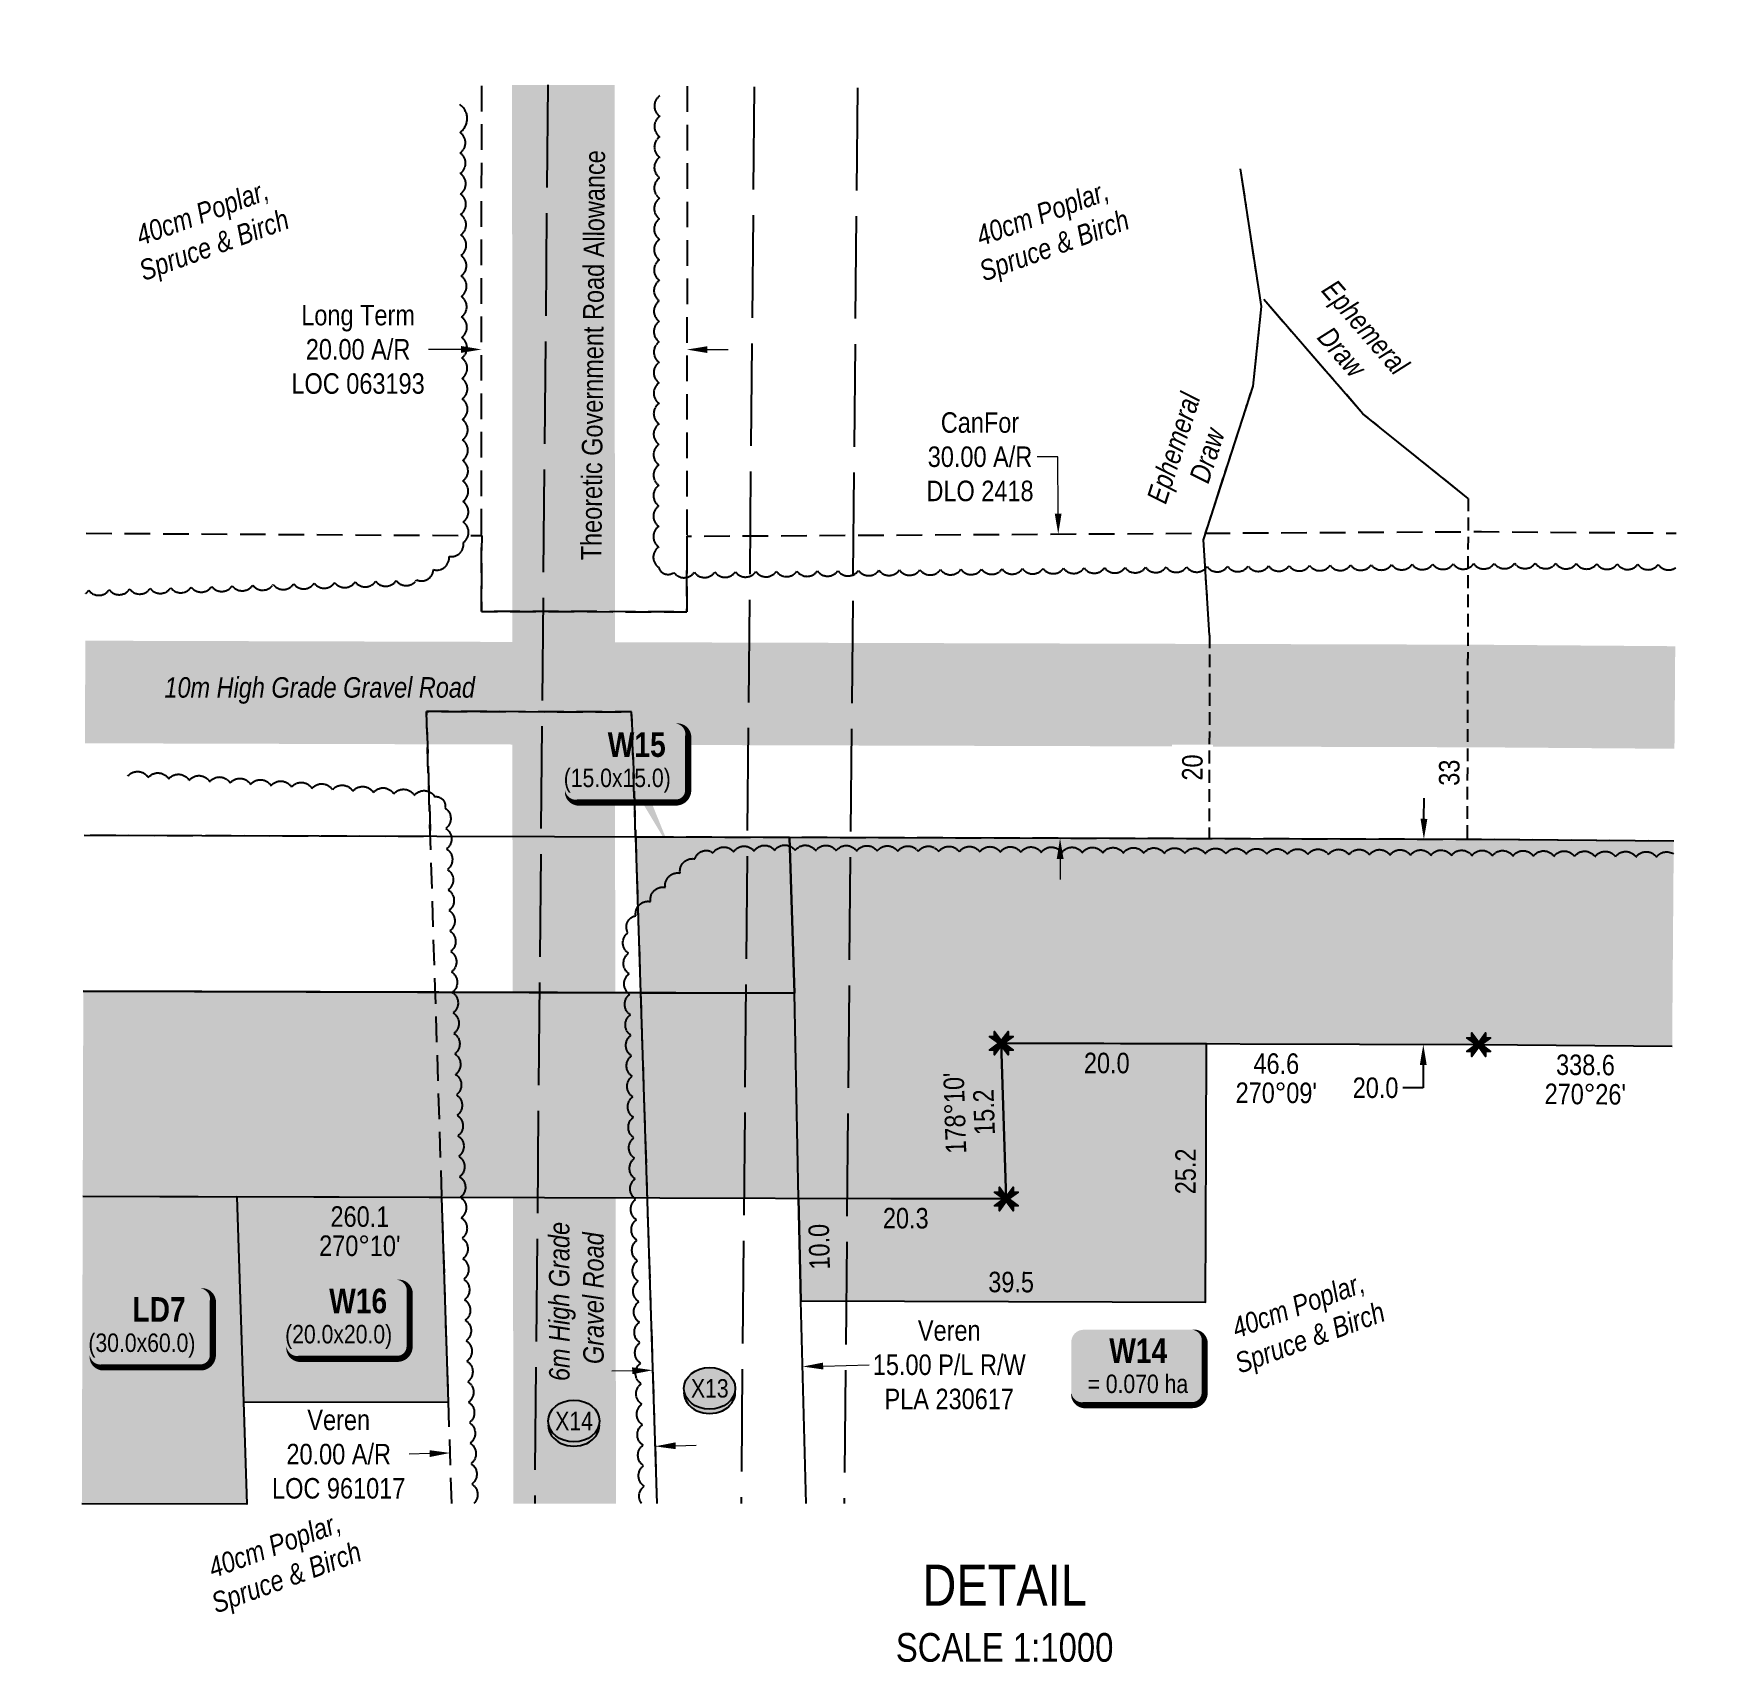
# Model space of a CAD drawing. Extents: x 454192 to 460119, y 6044068 to 6049303.
# Drawn here: x 457175 to 458000, y 6047353 to 6048147 of the extents above; entities that cross this region are included whole.
import ezdxf
from ezdxf.enums import TextEntityAlignment as Align

# ---------------------------------------------------------------- set-up
doc = ezdxf.new("R2010")
doc.units = 0
doc.header["$LTSCALE"] = 5
doc.header["$PDMODE"] = 34
doc.header["$PDSIZE"] = 0.03
for name, pattern in [('0', [1, 1, 0]), ('foc-ACCESSROAD', [3.75, 2.5, -1.25]), ('foc-TIELINE', [1.875, 1.25, -0.625]), ('foc-TOPO', [1, 0.2, -0.8]), ('foc-TOPO-ephemeral', [6.25, 3.125, -0.625, 0.625, -0.625, 0.625, -0.625]), ('foc-UNSURVEYED', [12.5, 10, -2.5])]:
    doc.linetypes.add(name, pattern=pattern)
doc.layers.get('Defpoints').update_dxf_attribs({"color": 9})
for name, color, linetype in [('AS-ROADS', 254, 'Continuous'), ('C-AR', 13, 'foc-ACCESSROAD'), ('C-RW', 13, 'Continuous'), ('DETAIL-T', 7, 'Continuous'), ('F-AR', 190, 'foc-ACCESSROAD'), ('L-BD', 7, 'Continuous'), ('L-MON', 1, 'Continuous'), ('L-ROAD-T', 7, 'Continuous'), ('L-USEC', 7, 'foc-UNSURVEYED'), ('P-CROSSINGS', 250, 'Continuous'), ('P-PROPOSED', 10, 'Continuous'), ('P-PROPOSED-H', 21, 'Continuous'), ('P-TEMP-BLOCKS', 250, 'Continuous'), ('P-TEMP-H', 41, 'Continuous'), ('P-TEMP_LOG DECK', 46, 'Continuous'), ('P-TEMP_WORKSPACE', 46, 'Continuous'), ('P-TXT', 4, 'Continuous'), ('T-BUSH', 110, '0'), ('T-BUSH-T', 110, 'Continuous'), ('T-DRAW', 143, 'foc-TOPO-ephemeral'), ('T-GENERAL', 48, 'foc-TOPO'), ('T-TIE', 201, 'foc-TIELINE'), ('T-WATER-T', 170, 'Continuous')]:
    doc.layers.add(name, color=color, linetype=linetype)
for name, color, linetype, lineweight in [('C-AR-T2', 13, 'Continuous', 9), ('C-RW-T', 13, 'Continuous', 9), ('F-AR-T', 190, 'Continuous', 9), ('T-TEXT2', 48, 'Continuous', 18), ('T-TIE-T', 201, 'Continuous', 18)]:
    doc.layers.add(name, color=color, linetype=linetype, lineweight=lineweight)
doc.styles.add('80', font='ARIALN.TTF', dxfattribs={"height": 10})
doc.styles.add('80CG', font='ARIALN.TTF', dxfattribs={"height": 10})
doc.styles.add('80L', font='ARIALN.TTF', dxfattribs={"height": 10})
doc.styles.add('80LS', font='ARIALNI.TTF', dxfattribs={"height": 10})
doc.styles.add('BOLD', font='ARIALNB.TTF')
doc.styles.add('Crossing', font='ARIALN.TTF', dxfattribs={"height": 10})
doc.styles.add('foc-LtypeFont', font='ARIALN.TTF', dxfattribs={"height": 7.35})
doc.linetypes.add('foc-TOPO-flowdirection-NOLINE', pattern='A,0,[">",foc-LtypeFont,S=0.3,R=0,X=0,Y=-0.945],-20,[">",foc-LtypeFont,S=0.3,R=0,X=0,Y=-0.945],0', length=20)
doc.dimstyles.new('Compass 5 000', dxfattribs={"dimscale": 5, "dimtxt": 9, "dimasz": 2, "dimexe": 0.2, "dimexo": 0.0625, "dimgap": 0.5, "dimtad": 0, "dimtih": 1, "dimtoh": 1, "dimzin": 0, "dimdsep": 46, "dimtxsty": '80CG', "dimcen": 0.1, "dimse1": 1, "dimse2": 1, "dimclrd": 256, "dimclrt": 256, "dimaunit": 1, "dimadec": 4, "dimazin": 0, "dimtfac": 0.06, "dimtofl": 0, "dimtmove": 0, "dimatfit": 1, "dimfxl": 0.2, "dimtolj": 1, "dimtzin": 0, "dimlwd": -1, "dimarcsym": 0})

# ---------------------------------------------------------------- blocks, each defined once
blk = doc.blocks.new('TEMP')
h = blk.add_hatch(color=255)
h.dxf.hatch_style = 1
h.paths.add_polyline_path([(0, 0.25), (-0.67, 1.15), (-0.67, 0.67), (-1.15, 0.67), (-0.25, 0), (-1.15, -0.67), (-0.67, -0.67), (-0.67, -1.15), (0, -0.25), (0.67, -1.15), (0.67, -0.67), (1.15, -0.67), (0.25, 0), (1.15, 0.67), (0.67, 0.67), (0.67, 1.15)])
h.paths.add_polyline_path([(0.57, 0.85), (0.57, 0.57), (0.85, 0.57), (0.08, 0), (0.85, -0.57), (0.57, -0.57), (0.57, -0.85), (0, -0.08), (-0.57, -0.85), (-0.57, -0.57), (-0.85, -0.57), (-0.08, 0), (-0.85, 0.57), (-0.57, 0.57), (-0.57, 0.85), (0, 0.08)], flags=16)
h = blk.add_hatch(color=1)
h.dxf.hatch_style = 1
h.paths.add_polyline_path([(0, 0.08), (-0.57, 0.85), (-0.57, 0.57), (-0.85, 0.57), (-0.08, 0), (-0.85, -0.57), (-0.57, -0.57), (-0.57, -0.85), (0, -0.08), (0.57, -0.85), (0.57, -0.57), (0.85, -0.57), (0.08, 0), (0.85, 0.57), (0.57, 0.57), (0.57, 0.85)])
at = {"color": 1}
for p, q in [((-0.08, 0), (0.08, 0)), ((0, 0.08), (0, -0.08))]:
    blk.add_line(p, q, dxfattribs=at)
at = {"color": 255, "flags": 128}
blk.add_lwpolyline([(-0.25, 0), (-1.15, 0.67), (-0.67, 0.67), (-0.67, 1.15), (0, 0.25), (0.67, 1.15), (0.67, 0.67), (1.15, 0.67), (0.25, 0), (1.15, -0.67), (0.67, -0.67), (0.67, -1.15), (0, -0.25), (-0.67, -1.15), (-0.67, -0.67), (-1.15, -0.67)], close=True, dxfattribs=at)
at = {"color": 1, "flags": 128}
blk.add_lwpolyline([(-0.08, 0), (-0.85, 0.57), (-0.57, 0.57), (-0.57, 0.85), (0, 0.08), (0.57, 0.85), (0.57, 0.57), (0.85, 0.57), (0.08, 0), (0.85, -0.57), (0.57, -0.57), (0.57, -0.85), (0, -0.08), (-0.57, -0.85), (-0.57, -0.57), (-0.85, -0.57)], close=True, dxfattribs=at)
blk = doc.blocks.new('*D616')
at = {"layer": 'C-AR-T2', "transparency": 16777216}
for p, q in [((457487.75, 6047458.72), (457497.74, 6047459.04)), ((457367.86, 6047454.88), (457357.86, 6047454.56))]:
    blk.add_line(p, q, dxfattribs=at)
for points in [[(457367.81, 6047456.54), (457367.91, 6047453.21), (457377.85, 6047455.2)], [(457487.69, 6047460.38), (457487.8, 6047457.05), (457477.75, 6047458.4)]]:
    blk.add_solid(points, dxfattribs=at)
at = {"layer": 'Defpoints', "color": 0, "transparency": 16777216}
for p in [(457377.04, 6047480.74), (457476.93, 6047483.94), (457377.85, 6047455.2)]:
    blk.add_point(p, dxfattribs=at)
at = {"layer": 'C-AR-T2', "transparency": 16777216, "insert": (457323.56, 6047454.56), "char_height": 10, "attachment_point": 5, "style": '80CG'}
blk.add_mtext('\\A1;Veren\\P20.00 A/R\\PLOC 961017', dxfattribs=at)
blk = doc.blocks.new('*D617')
at = {"layer": 'C-RW-T', "transparency": 16777216}
for p, q in [((457559.65, 6047497.56), (457582.02, 6047498.12)), ((457466.6, 6047495.25), (457456.6, 6047495))]:
    blk.add_line(p, q, dxfattribs=at)
for points in [[(457466.55, 6047496.92), (457466.64, 6047493.58), (457476.59, 6047495.5)], [(457559.6, 6047499.23), (457559.69, 6047495.89), (457549.65, 6047497.31)]]:
    blk.add_solid(points, dxfattribs=at)
at = {"layer": 'Defpoints', "color": 0, "transparency": 16777216}
for p in [(457549.65, 6047497.31), (457476.69, 6047491.44), (457549.75, 6047493.25)]:
    blk.add_point(p, dxfattribs=at)
at = {"layer": 'C-RW-T', "transparency": 16777216, "insert": (457621.1, 6047498.12), "char_height": 10, "attachment_point": 5, "style": '80CG'}
blk.add_mtext('\\A1;Veren\\P15.00 P/L R/W\\PPLA 230617', dxfattribs=at)
blk = doc.blocks.new('*D618')
at = {"layer": 'Defpoints', "color": 0, "transparency": 16777216}
for p in [(457674.23, 6047903.08), (457680.34, 6047903.12), (457681.2, 6047754.77)]:
    blk.add_point(p, dxfattribs=at)
at = {"layer": 'F-AR-T', "transparency": 16777216}
for p, q in [((457674.01, 6047940.72), (457664.01, 6047940.72)), ((457674.17, 6047913.08), (457674.01, 6047940.72)), ((457675.15, 6047744.74), (457675.21, 6047734.74))]:
    blk.add_line(p, q, dxfattribs=at)
for points in [[(457675.84, 6047913.09), (457672.51, 6047913.07), (457674.23, 6047903.08)], [(457676.82, 6047744.75), (457673.49, 6047744.73), (457675.1, 6047754.74)]]:
    blk.add_solid(points, dxfattribs=at)
at = {"layer": 'F-AR-T', "transparency": 16777216, "insert": (457636.09, 6047940.72), "char_height": 10, "attachment_point": 5, "style": '80CG'}
blk.add_mtext('\\A1;CanFor\\P30.00 A/R\\PDLO 2418', dxfattribs=at)
blk = doc.blocks.new('*D619')
at = {"layer": 'Defpoints', "color": 0, "transparency": 16777216}
for p in [(457393.19, 6047993.07), (457393.19, 6047989.19), (457493.29, 6047989.14)]:
    blk.add_point(p, dxfattribs=at)
at = {"layer": 'F-AR-T', "transparency": 16777216}
for p, q in [((457383.19, 6047993.07), (457367.31, 6047993.08)), ((457503.29, 6047993.01), (457513.29, 6047993))]:
    blk.add_line(p, q, dxfattribs=at)
for points in [[(457383.19, 6047994.74), (457383.19, 6047991.4), (457393.19, 6047993.07)], [(457503.29, 6047994.67), (457503.29, 6047991.34), (457493.29, 6047993.01)]]:
    blk.add_solid(points, dxfattribs=at)
at = {"layer": 'F-AR-T', "transparency": 16777216, "insert": (457333, 6047993.08), "char_height": 10, "attachment_point": 5, "style": '80CG'}
blk.add_mtext('\\A1;Long Term\\P20.00 A/R\\PLOC 063193', dxfattribs=at)
blk = doc.blocks.new('*D620')
at = {"layer": 'Defpoints', "color": 0, "transparency": 16777216}
for p in [(457825.9, 6047754.36), (457825.61, 6047654.41), (457852.13, 6047654.33)]:
    blk.add_point(p, dxfattribs=at)
at = {"layer": 'P-TXT', "transparency": 16777216}
for p, q in [((457852.44, 6047764.28), (457852.47, 6047774.28)), ((457852.1, 6047644.33), (457852.07, 6047633.14)), ((457852.07, 6047633.14), (457842.07, 6047633.14))]:
    blk.add_line(p, q, dxfattribs=at)
for points in [[(457850.77, 6047764.29), (457854.11, 6047764.28), (457852.41, 6047754.28)], [(457850.43, 6047644.34), (457853.77, 6047644.33), (457852.13, 6047654.33)]]:
    blk.add_solid(points, dxfattribs=at)
at = {"layer": 'P-TXT', "transparency": 16777216, "insert": (457828.86, 6047633.14), "char_height": 10, "attachment_point": 5, "style": '80CG'}
blk.add_mtext('\\A1;20.0', dxfattribs=at)
blk = doc.blocks.new('*U621')
at = {"true_color": 0xff8aff}
h = blk.add_hatch(color=211, dxfattribs=at)
edge = h.paths.add_edge_path()
edge.add_line((-26.5, -18.24), (26.5, -18.24))
edge.add_arc((26.5, -12.24), 6, 270, 360)
edge.add_line((32.5, -12.24), (32.5, 12.5))
edge.add_arc((26.5, 12.5), 6, 0, 90)
edge.add_line((26.5, 18.5), (-26.5, 18.5))
edge.add_arc((-26.5, 12.5), 6, 90, 180)
edge.add_line((-32.5, 12.5), (-32.5, -12.24))
edge.add_arc((-26.5, -12.24), 6, 180, 270)
at = {"color": 250, "flags": 128}
blk.add_lwpolyline([(-26.5, -18.24, 3, 3, 0), (26.5, -18.24, 3, 3, 0.414214), (32.5, -12.24, 3, 3, 0), (32.5, 12.5, 3, 0, 0.414214), (26.5, 18.5, 0, 0, 0), (-26.5, 18.5, 0, 0, 0.414214), (-32.5, 12.5, 0, 0, 0), (-32.5, -12.24, 0, 3, 0.414214)], format="xyseb", close=True, dxfattribs=at)
at = {"flags": 128}
blk.add_lwpolyline([(-26.66, 0.16, 0, 7.5, 0), (0, 0, 0, 0, 0)], format="xyseb", dxfattribs=at)
at = {"color": 250}
for tag, p, height, style in [('TEMP_AREA_W1_001', (-9.21, 2.24), 12, 'BOLD'), ('ENTER_TEXT_001', (-30.66, -12.47), 9, '80')]:
    blk.add_attdef(tag, p, '', height=height, dxfattribs=dict(at, style=style))
blk = doc.blocks.new('*U622')
at = {"true_color": 0xff8aff}
h = blk.add_hatch(color=211, dxfattribs=at)
edge = h.paths.add_edge_path()
edge.add_line((-24, -20), (24, -20))
edge.add_arc((24, -14), 6, 270, 360)
edge.add_line((30, -14), (30, 12.5))
edge.add_arc((24, 12.5), 6, 0, 90)
edge.add_line((24, 18.5), (-24, 18.5))
edge.add_arc((-24, 12.5), 6, 90, 180)
edge.add_line((-30, 12.5), (-30, -14))
edge.add_arc((-24, -14), 6, 180, 270)
at = {"color": 250, "flags": 128}
blk.add_lwpolyline([(-24, -20, 3, 3, 0), (24, -20, 3, 3, 0.414214), (30, -14, 3, 3, 0), (30, 12.5, 3, 0, 0.414214), (24, 18.5, 0, 0, 0), (-24, 18.5, 0, 0, 0.414214), (-30, 12.5, 0, 0, 0), (-30, -14, 0, 3, 0.414214)], format="xyseb", close=True, dxfattribs=at)
at = {"flags": 128}
blk.add_lwpolyline([(-12.4, 8.96, 0, 7.5, 0), (0, 0, 0, 0, 0)], format="xyseb", dxfattribs=at)
at = {"color": 250}
for tag, p, height, style in [('TEMP_AREA_W1_001', (-9.21, 2.24), 12, 'BOLD'), ('ENTER_TEXT_001', (-30.66, -12.47), 9, '80')]:
    blk.add_attdef(tag, p, '', height=height, dxfattribs=dict(at, style=style))
blk = doc.blocks.new('xing2')
h = blk.add_hatch(color=50)
h.dxf.hatch_style = 1
edge = h.paths.add_edge_path()
edge.add_ellipse((0, 0), major_axis=(-12.5, 0), ratio=0.816297, start_angle=0, end_angle=360)
h = blk.add_hatch(color=250)
h.dxf.hatch_style = 1
edge = h.paths.add_edge_path()
edge.add_ellipse((0, -2.05), major_axis=(-12.5, 0), ratio=0.816297, start_angle=0, end_angle=180)
edge.add_line((12.5, -2.05), (12.5, 0))
edge.add_ellipse((0, 0), major_axis=(-12.5, 0), ratio=0.816297, start_angle=0, end_angle=180, ccw=False)
edge.add_line((-12.5, 0), (-12.5, -2.05))
at = {"color": 250}
blk.add_ellipse((0, 0), major_axis=(-12.5, 0), ratio=0.816297, dxfattribs=at)
blk.add_ellipse((0, -2.05), major_axis=(-12.5, 0), ratio=0.816297, start_param=0, end_param=3.141593, dxfattribs=at)
at = {"color": 250, "style": 'Crossing'}
blk.add_attdef('CROSSING', text='', height=9, dxfattribs=at).set_placement((0.09, 0.02), align=Align.MIDDLE_CENTER)
at = {"color": 250, "style": 'Crossing', "flags": 1}
for tag, p in [('OWNER', (0.09, -12.49)), ('DESCRIPTION', (0.09, -25.77)), ('LOCATION', (0.09, -39.3)), ('DWG_REF', (0.09, -52.84))]:
    blk.add_attdef(tag, text='', height=9, dxfattribs=at).set_placement(p, align=Align.MIDDLE_CENTER)
blk = doc.blocks.new('*U630')
at = {"true_color": 0xff8aff}
h = blk.add_hatch(color=211, dxfattribs=at)
edge = h.paths.add_edge_path()
edge.add_line((-24, -20), (24, -20))
edge.add_arc((24, -14), 6, 270, 360)
edge.add_line((30, -14), (30, 12.5))
edge.add_arc((24, 12.5), 6, 0, 90)
edge.add_line((24, 18.5), (-24, 18.5))
edge.add_arc((-24, 12.5), 6, 90, 180)
edge.add_line((-30, 12.5), (-30, -14))
edge.add_arc((-24, -14), 6, 180, 270)
at = {"color": 250, "flags": 128}
blk.add_lwpolyline([(-24, -20, 3, 3, 0), (24, -20, 3, 3, 0.414214), (30, -14, 3, 3, 0), (30, 12.5, 3, 0, 0.414214), (24, 18.5, 0, 0, 0), (-24, 18.5, 0, 0, 0.414214), (-30, 12.5, 0, 0, 0), (-30, -14, 0, 3, 0.414214)], format="xyseb", close=True, dxfattribs=at)
at = {"flags": 128}
blk.add_lwpolyline([(26.52, -12.55, 0, 7.5, 0), (0, 0, 0, 0, 0)], format="xyseb", dxfattribs=at)
at = {"color": 250}
for tag, p, height, style in [('TEMP_AREA_W1_001', (-9.21, 2.24), 12, 'BOLD'), ('ENTER_TEXT_001', (-30.66, -12.47), 9, '80')]:
    blk.add_attdef(tag, p, '', height=height, dxfattribs=dict(at, style=style))
blk = doc.blocks.new('*U681')
at = {"true_color": 0xff8aff}
h = blk.add_hatch(color=211, dxfattribs=at)
edge = h.paths.add_edge_path()
edge.add_line((-24, -20), (24, -20))
edge.add_arc((24, -14), 6, 270, 360)
edge.add_line((30, -14), (30, 12.5))
edge.add_arc((24, 12.5), 6, 0, 90)
edge.add_line((24, 18.5), (-24, 18.5))
edge.add_arc((-24, 12.5), 6, 90, 180)
edge.add_line((-30, 12.5), (-30, -14))
edge.add_arc((-24, -14), 6, 180, 270)
at = {"color": 250, "flags": 128}
blk.add_lwpolyline([(-24, -20, 3, 3, 0), (24, -20, 3, 3, 0.414214), (30, -14, 3, 3, 0), (30, 12.5, 3, 0, 0.414214), (24, 18.5, 0, 0, 0), (-24, 18.5, 0, 0, 0.414214), (-30, 12.5, 0, 0, 0), (-30, -14, 0, 3, 0.414214)], format="xyseb", close=True, dxfattribs=at)
at = {"flags": 128}
blk.add_lwpolyline([(21.38, -42.9, 0, 7.5, 0), (0, 0, 0, 0, 0)], format="xyseb", dxfattribs=at)
at = {"color": 250}
for tag, p, height, style in [('TEMP_AREA_W1_001', (-9.21, 2.24), 12, 'BOLD'), ('ENTER_TEXT_001', (-30.66, -12.47), 9, '80')]:
    blk.add_attdef(tag, p, '', height=height, dxfattribs=dict(at, style=style))

msp = doc.modelspace()

# ---------------------------------------------------------------- hatches: boundary and pattern name
at = {"layer": 'P-PROPOSED-H'}
h = msp.add_hatch(color=256, dxfattribs=at)
h.dxf.hatch_style = 1
h.paths.add_polyline_path([(457646.456, 6047654.916), (457879.16, 6047654.254), (457973.406, 6047653.527), (457974.177, 6047753.472), (457879.688, 6047754.201), (457543.246, 6047755.159), (457545.677, 6047679.238), (457199.108, 6047680.247), (457198.817, 6047580.299), (457648.888, 6047578.989)])
at = {"layer": 'P-TEMP-H'}
h = msp.add_hatch(color=256, dxfattribs=at)
h.dxf.hatch_style = 1
h.paths.add_polyline_path([(457468.239, 6047755.375), (457470.671, 6047679.457), (457545.677, 6047679.238), (457543.246, 6047755.159)])
h = msp.add_hatch(color=256, dxfattribs=at)
h.dxf.hatch_style = 1
h.paths.add_polyline_path([(457548.854, 6047529.306), (457700.494, 6047528.865), (457746.046, 6047528.732), (457746.262, 6047604.658), (457746.404, 6047654.632), (457646.456, 6047654.916), (457648.888, 6047578.989), (457547.613, 6047579.284)])
h = msp.add_hatch(color=256, dxfattribs=at)
h.dxf.hatch_style = 1
h.paths.add_polyline_path([(457273.916, 6047580.08), (457278.716, 6047430.235), (457198.381, 6047430.468), (457198.817, 6047580.299)])
h = msp.add_hatch(color=256, dxfattribs=at)
h.dxf.hatch_style = 1
h.paths.add_polyline_path([(457273.916, 6047580.08), (457277.116, 6047480.183), (457377.064, 6047479.892), (457373.864, 6047579.79)])

# ---------------------------------------------------------------- linework, layer by layer
at = {"layer": 'AS-ROADS', "const_width": 50, "flags": 128}
for points in [[(457433.699, 6047430.512), (457433.168, 6047821.721), (457433.075, 6048121.912)], [(457974.716, 6047823.416), (457878.311, 6047824.159), (457573.132, 6047825.039), (457531.148, 6047825.159), (457280.94, 6047825.879), (457199.995, 6047826.113)]]:
    msp.add_lwpolyline(points, dxfattribs=at)
at = {"layer": 'C-AR', "flags": 128}
msp.add_lwpolyline([(457378.645, 6047430.512), (457366.278, 6047816.617), (457466.284, 6047816.408), (457478.645, 6047430.512)], dxfattribs=at)
at = {"layer": 'C-RW'}
for points in [[(457551.307, 6047430.512), (457548.854, 6047529.306), (457547.613, 6047579.284), (457545.677, 6047679.238), (457543.246, 6047755.159), (457199.57, 6047756.151)], [(457199.108, 6047680.247), (457470.671, 6047679.457), (457478.645, 6047430.512)]]:
    msp.add_lwpolyline(points, dxfattribs=at)
at = {"layer": 'F-AR', "flags": 128}
for points in [[(457493.356, 6048121.352), (457493.227, 6047865.201), (457393.124, 6047865.371), (457393.26, 6048122.282)], [(457200.466, 6047903.496), (457393.252, 6047902.323), (457393.197, 6047886.374), (457393.124, 6047865.371), (457424.83, 6047865.316), (457493.227, 6047865.201), (457493.3, 6047886.214), (457493.356, 6047902.034), (457576.059, 6047902.513), (457880.483, 6047904.285), (457975.334, 6047903.554)], [(457974.177, 6047753.472), (457879.688, 6047754.201), (457574.69, 6047755.081), (457468.239, 6047755.386), (457466.284, 6047816.408), (457366.278, 6047816.617), (457368.23, 6047755.664), (457199.57, 6047756.151)]]:
    msp.add_lwpolyline(points, dxfattribs=at)
at = {"layer": 'L-USEC', "flags": 128}
for points in [[(457425.489, 6048121.983), (457419.76, 6047505.183), (457419.066, 6047430.512)], [(457526.068, 6048121.049), (457520.339, 6047504.249), (457519.654, 6047430.512)], [(457576.358, 6048120.581), (457570.629, 6047503.782), (457569.949, 6047430.512)]]:
    msp.add_lwpolyline(points, dxfattribs=at)
at = {"layer": 'P-PROPOSED'}
for points in [[(457974.177, 6047753.472), (457879.688, 6047754.201), (457543.246, 6047755.159), (457545.677, 6047679.238), (457199.108, 6047680.247)], [(457198.817, 6047580.299), (457648.888, 6047578.989), (457646.456, 6047654.916), (457879.16, 6047654.254), (457973.406, 6047653.527)]]:
    msp.add_lwpolyline(points, dxfattribs=at)
at = {"layer": 'P-TEMP_LOG DECK'}
msp.add_lwpolyline([(457198.817, 6047580.299), (457273.916, 6047580.08), (457278.716, 6047430.235), (457198.381, 6047430.468)], dxfattribs=at)
at = {"layer": 'P-TEMP_WORKSPACE', "flags": 128}
for points in [[(457468.239, 6047755.375), (457470.671, 6047679.457), (457545.677, 6047679.238), (457543.246, 6047755.159)], [(457548.854, 6047529.306), (457700.494, 6047528.865), (457746.046, 6047528.732), (457746.262, 6047604.658), (457746.404, 6047654.632), (457646.456, 6047654.916), (457648.888, 6047578.989), (457547.613, 6047579.284)], [(457273.916, 6047580.08), (457277.116, 6047480.183), (457377.064, 6047479.892), (457373.864, 6047579.79)]]:
    msp.add_lwpolyline(points, close=True, dxfattribs=at)
at = {"layer": 'T-BUSH', "flags": 128}
for points in [[(457480.034, 6048116.711, 0.5205671), (457480.009, 6048106.716, 0.5205671), (457479.985, 6048096.721, 0.5205671), (457479.96, 6048086.727, 0.5205671), (457479.935, 6048076.732, 0.5205671), (457479.911, 6048066.737, 0.5205671), (457479.886, 6048056.742, 0.5205671), (457479.861, 6048046.747, 0.5205671), (457479.837, 6048036.753, 0.5205671), (457479.812, 6048026.758, 0.5205671), (457479.788, 6048016.763, 0.5205671), (457479.763, 6048006.768, 0.5205671), (457479.738, 6047996.773, 0.5205671), (457479.714, 6047986.779, 0.5205671), (457479.689, 6047976.784, 0.5205671), (457479.664, 6047966.789, 0.5205671), (457479.64, 6047956.794, 0.5205671), (457479.615, 6047946.799, 0.5205671), (457479.59, 6047936.805, 0.5205671), (457479.566, 6047926.81, 0.5205671), (457479.541, 6047916.815, 0.5205671), (457479.517, 6047906.82, 0.5205671), (457479.492, 6047896.825, 0.5205671), (457479.467, 6047886.831, 0.5205671), (457486.908, 6047884.366, 0.5205671), (457496.903, 6047884.476, 0.5205671), (457506.897, 6047884.586, 0.5205671), (457516.891, 6047884.697, 0.5205671), (457526.885, 6047884.807, 0.5205671), (457536.879, 6047884.917, 0.5205671), (457546.874, 6047885.028, 0.5205671), (457556.868, 6047885.138, 0.5205671), (457566.862, 6047885.248, 0.5205671), (457576.856, 6047885.359, 0.5205671), (457586.85, 6047885.469, 0.5205671), (457596.845, 6047885.579, 0.5205671), (457606.839, 6047885.69, 0.5205671), (457616.833, 6047885.8, 0.5205671), (457626.827, 6047885.91, 0.5205671), (457636.822, 6047886.021, 0.5205671), (457646.816, 6047886.131, 0.5205671), (457656.81, 6047886.241, 0.5205671), (457666.804, 6047886.352, 0.5205671), (457676.798, 6047886.462, 0.5205671), (457686.793, 6047886.572, 0.5205671), (457696.787, 6047886.683, 0.5205671), (457706.781, 6047886.793, 0.5205671), (457716.775, 6047886.904, 0.5205671), (457726.77, 6047887.014, 0.5205671), (457736.764, 6047887.124, 0.5205671), (457746.758, 6047887.235, 0.5205671), (457756.752, 6047887.345, 0.5205671), (457766.746, 6047887.455, 0.5205671), (457776.741, 6047887.566, 0.5205671), (457786.735, 6047887.676, 0.5205671), (457796.729, 6047887.786, 0.5205671), (457806.723, 6047887.897, 0.5205671), (457816.718, 6047888.007, 0.5205671), (457826.712, 6047888.117, 0.5205671), (457836.706, 6047888.228, 0.5205671), (457846.7, 6047888.338, 0.5205671), (457856.694, 6047888.448, 0.5205671), (457866.689, 6047888.559, 0.5205671), (457876.683, 6047888.669, 0.5205671), (457886.677, 6047888.779, 0.5205671), (457896.671, 6047888.89, 0.5205671), (457906.666, 6047888.926, 0.5205671), (457916.66, 6047888.817, 0.5205671), (457926.654, 6047888.709, 0.5205671), (457936.648, 6047888.6, 0.5205671), (457946.643, 6047888.492, 0.5205671), (457956.637, 6047888.383, 0.5205671), (457966.631, 6047888.275, 0.4196973), (457975.204, 6047886.749, 0.4196973)], [(457200.287, 6047874.124, 0.0873907), (457201.735, 6047875.668, 0.5205671), (457211.725, 6047875.984, 0.5205671), (457221.715, 6047876.3, 0.5205671), (457231.705, 6047876.617, 0.5205671), (457241.695, 6047876.933, 0.5205671), (457251.684, 6047877.25, 0.5205671), (457261.674, 6047877.566, 0.5205671), (457271.664, 6047877.882, 0.5205671), (457281.654, 6047878.199, 0.5205671), (457291.644, 6047878.515, 0.5205671), (457301.633, 6047878.832, 0.5205671), (457311.623, 6047879.148, 0.5205671), (457321.613, 6047879.465, 0.5205671), (457331.603, 6047879.781, 0.5205671), (457341.593, 6047880.097, 0.5205671), (457351.583, 6047880.414, 0.5205671), (457361.572, 6047880.73, 0.5205671), (457369.763, 6047885.745, 0.5205671), (457377.41, 6047892.182, 0.5205671), (457384.296, 6047898.968, 0.5205671), (457384.216, 6047908.963, 0.5205671), (457384.136, 6047918.957, 0.5205671), (457384.055, 6047928.952, 0.5205671), (457383.975, 6047938.946, 0.5205671), (457383.895, 6047948.941, 0.5205671), (457383.814, 6047958.935, 0.5205671), (457383.734, 6047968.93, 0.5205671), (457383.654, 6047978.924, 0.5205671), (457383.573, 6047988.919, 0.5205671), (457383.493, 6047998.913, 0.5205671), (457383.413, 6048008.908, 0.5205671), (457383.332, 6048018.902, 0.5205671), (457383.252, 6048028.897, 0.5205671), (457383.172, 6048038.891, 0.5205671), (457383.091, 6048048.886, 0.5205671), (457383.011, 6048058.88, 0.5205671), (457382.93, 6048068.875, 0.5205671), (457382.85, 6048078.869, 0.5205671), (457382.77, 6048088.864, 0.5205671), (457382.689, 6048098.858, 0.5205671), (457382.58, 6048112.492)], [(457220.775, 6047785.06, -0.520567), (457230.747, 6047784.395, -0.5205671), (457240.72, 6047783.731, -0.5205671), (457250.693, 6047783.066, -0.5205671), (457260.665, 6047782.402, -0.5205671), (457270.638, 6047781.737, -0.5205671), (457280.611, 6047781.073, -0.5205671), (457290.584, 6047780.408, -0.5205671), (457300.556, 6047779.744, -0.5205671), (457310.529, 6047779.079, -0.5205671), (457320.502, 6047778.415, -0.5205671), (457330.474, 6047777.75, -0.5205671), (457340.447, 6047777.086, -0.5205671), (457350.42, 6047776.421, -0.5205671), (457360.393, 6047775.757, -0.5205671), (457370.365, 6047775.092, -0.5205671), (457375.352, 6047769.573, -0.5205671), (457375.748, 6047759.587, -0.5205671), (457376.145, 6047749.6, -0.5205671), (457376.542, 6047739.613, -0.5205671), (457376.938, 6047729.626, -0.5205671), (457377.335, 6047719.639, -0.5205671), (457377.732, 6047709.652, -0.5205671), (457378.128, 6047699.665, -0.5205671), (457378.525, 6047689.678, -0.5205671), (457378.922, 6047679.691, -0.5205671), (457379.318, 6047669.704, -0.5205671), (457379.715, 6047659.717, -0.5205671), (457380.112, 6047649.73, -0.5205671), (457380.509, 6047639.743, -0.5205671), (457380.905, 6047629.756, -0.5205671), (457381.302, 6047619.769, -0.5205671), (457381.699, 6047609.782, -0.5205671), (457382.095, 6047599.795, -0.5205671), (457382.492, 6047589.808, -0.5205671), (457382.889, 6047579.821, -0.5205671), (457383.285, 6047569.834, -0.5205671), (457383.682, 6047559.847, -0.5205671), (457384.079, 6047549.86, -0.5205671), (457384.475, 6047539.874, -0.5205671), (457384.872, 6047529.887, -0.5205671), (457385.269, 6047519.9, -0.5205671), (457385.666, 6047509.913, -0.5205671), (457386.062, 6047499.926, -0.5205671), (457386.459, 6047489.939, -0.5205671), (457386.856, 6047479.952, -0.5205671), (457387.252, 6047469.965, -0.5205671), (457387.649, 6047459.978, -0.5205671), (457388.046, 6047449.991, -0.5205671), (457388.442, 6047440.004, -0.4817138), (457389.412, 6047430.512, -0.4817138)], [(457471.15, 6047430.512, -0.4101011), (457472.449, 6047438.98, -0.5205671), (457472.155, 6047448.971, -0.5205671), (457471.862, 6047458.961, -0.5205671), (457471.569, 6047468.952, -0.5205671), (457471.275, 6047478.942, -0.5205671), (457470.982, 6047488.933, -0.5205671), (457470.689, 6047498.923, -0.5205671), (457470.395, 6047508.914, -0.5205671), (457470.102, 6047518.904, -0.5205671), (457469.809, 6047528.895, -0.5205671), (457469.515, 6047538.885, -0.5205671), (457469.222, 6047548.876, -0.5205671), (457468.929, 6047558.866, -0.5205671), (457468.635, 6047568.857, -0.5205671), (457468.342, 6047578.847, -0.5205671), (457468.049, 6047588.838, -0.5205671), (457467.755, 6047598.828, -0.5205671), (457467.462, 6047608.819, -0.5205671), (457467.169, 6047618.809, -0.5205671), (457466.875, 6047628.8, -0.5205671), (457466.582, 6047638.79, -0.5205671), (457466.289, 6047648.781, -0.5205671), (457465.995, 6047658.772, -0.5205671), (457465.702, 6047668.762, -0.5205671), (457465.409, 6047678.753, -0.5205671), (457465.115, 6047688.743, -0.5205671), (457464.822, 6047698.734, -0.5205671), (457464.529, 6047708.724, -0.5205671), (457468.34, 6047717.039, -0.5205671), (457475.543, 6047723.968, -0.5205671), (457482.746, 6047730.897, -0.5205671), (457489.949, 6047737.826, -0.5205671), (457497.151, 6047744.756, -0.5205671), (457506.045, 6047747.729, -0.5205671), (457516.031, 6047748.146, -0.5205671), (457526.018, 6047748.564, -0.5205671), (457536.005, 6047748.928, -0.5205671), (457545.999, 6047748.852, -0.5205671), (457555.994, 6047748.775, -0.5205671), (457565.988, 6047748.698, -0.5205671), (457575.983, 6047748.621, -0.5205671), (457585.977, 6047748.545, -0.5205671), (457595.972, 6047748.468, -0.5205671), (457605.966, 6047748.391, -0.5205671), (457615.961, 6047748.314, -0.5205671), (457625.955, 6047748.238, -0.5205671), (457635.95, 6047748.161, -0.5205671), (457645.944, 6047748.084, -0.5205671), (457655.939, 6047748.007, -0.5205671), (457665.933, 6047747.931, -0.5205671), (457675.928, 6047747.854, -0.5205671), (457685.923, 6047747.777, -0.5205671), (457695.917, 6047747.701, -0.5205671), (457705.912, 6047747.624, -0.5205671), (457715.906, 6047747.547, -0.5205671), (457725.901, 6047747.47, -0.5205671), (457735.895, 6047747.394, -0.5205671), (457745.89, 6047747.317, -0.5205671), (457755.884, 6047747.24, -0.5205671), (457765.879, 6047747.163, -0.5205671), (457775.873, 6047747.087, -0.5205671), (457785.868, 6047747.01, -0.5205671), (457795.862, 6047746.933, -0.5205671), (457805.857, 6047746.856, -0.5205671), (457815.852, 6047746.78, -0.5205671), (457825.846, 6047746.703, -0.5205671), (457835.841, 6047746.626, -0.5205671), (457845.835, 6047746.549, -0.5205671), (457855.83, 6047746.473, -0.5205671), (457865.824, 6047746.396, -0.5205671), (457875.819, 6047746.319, -0.5205671), (457885.813, 6047746.243, -0.5205671), (457895.808, 6047746.166, -0.5205671), (457905.802, 6047746.089, -0.5205671), (457915.797, 6047746.012, -0.5205671), (457925.791, 6047745.936, -0.5205671), (457935.786, 6047745.859, -0.5205671), (457945.78, 6047745.782, -0.5205671), (457955.775, 6047745.705, -0.5205671), (457965.77, 6047745.629, -0.4055328), (457974.128, 6047747.165)]]:
    msp.add_lwpolyline(points, format="xyb", dxfattribs=at)
at = {"layer": 'T-DRAW', "linetype": 'foc-TOPO-flowdirection-NOLINE', "flags": 128}
for points in [[(457747.996, 6047853.772), (457744.939, 6047900.326), (457769.181, 6047975.14), (457773.254, 6048013.975), (457763.078, 6048081.055)], [(457873.966, 6047920.502), (457822.719, 6047961.743), (457774.349, 6048017.387)]]:
    msp.add_lwpolyline(points, dxfattribs=at)
at = {"layer": 'T-DRAW', "flags": 128}
for points in [[(457747.996, 6047853.772), (457744.939, 6047900.326), (457769.181, 6047975.14), (457773.254, 6048013.975), (457763.078, 6048081.055)], [(457873.966, 6047920.502), (457822.719, 6047961.743), (457774.349, 6048017.387)]]:
    msp.add_lwpolyline(points, dxfattribs=at)

# ---------------------------------------------------------------- block references
at = {"layer": 'L-MON', "xscale": 4.997415000000015, "yscale": 4.997415000000015, "zscale": 4.997415000000015}
for p in [(457646.456, 6047654.916), (457879.16, 6047654.254)]:
    msp.add_blockref('TEMP', p, dxfattribs=at)
at = {"layer": 'L-MON', "xscale": 4.997415, "yscale": 4.997415, "zscale": 4.997415, "rotation": 0.005425436960693038}
msp.add_blockref('TEMP', (457648.888, 6047578.989), dxfattribs=at)
at = {"layer": 'P-CROSSINGS', "xscale": 0.999483, "yscale": 0.999483, "zscale": 0.999483}
for p, values in [((457504.322, 6047486.672), {'CROSSING': 'X13'}), ((457438.16, 6047470.762), {'CROSSING': 'X14'})]:
    msp.add_blockref('xing2', p, dxfattribs=at).add_auto_attribs(values)
at = {"layer": 'P-TEMP-BLOCKS'}
for name, p, values in [('*U681', (457463.886, 6047792.228), {'TEMP_AREA_W1_001': 'W15', 'ENTER_TEXT_001': '(15.0x15.0)'}), ('*U622', (457328.115, 6047521.074), {'TEMP_AREA_W1_001': 'W16', 'ENTER_TEXT_001': '(20.0x20.0)'}), ('*U630', (457232.232, 6047516.895), {'TEMP_AREA_W1_001': 'LD7', 'ENTER_TEXT_001': '(30.0x60.0)'})]:
    msp.add_blockref(name, p, dxfattribs=at).add_auto_attribs(values)
ref = msp.add_blockref('*U621', (457713.076, 6047496.754), dxfattribs=at)
ref.add_attrib('TEMP_AREA_W1_001', 'W14', (457699.083, 6047498.998), dxfattribs={"layer": '0', "color": 250, "height": 12, "style": 'BOLD'})
ref.add_attrib('ENTER_TEXT_001', '= 0.070 ha', (457688.507, 6047484.4), dxfattribs={"layer": '0', "color": 250, "height": 9, "style": '80'})

# ---------------------------------------------------------------- texts
at = {"layer": 'DETAIL-T', "color": 3, "insert": (457648.103, 6047376.982), "char_height": 19.99414, "width": 105.47468, "attachment_point": 5, "style": '80CG'}
msp.add_mtext('DETAIL\\P{\\H0.7x;SCALE 1:1000}', dxfattribs=at)
at = {"layer": 'L-BD', "style": '80L'}
for s, rotation, p in [('46.6', 359.8369, (457780.505, 6047644.988)), ('338.6', 359.5582, (457931.169, 6047644.357)), ("178%%d10'", 91.8347, (457623.797, 6047620.872)), ('15.2', 91.8347, (457638.032, 6047621.328)), ("270°09'", 359.8369, (457780.465, 6047630.745)), ("270°26'", 359.5582, (457931.06, 6047630.115)), ('260.1', 359.8333, (457333.895, 6047570.411)), ("270°10'", 359.8333, (457333.854, 6047556.168))]:
    msp.add_text(s, height=9.9948, rotation=rotation, dxfattribs=at).set_placement(p, align=Align.MIDDLE)
at = {"layer": 'L-ROAD-T', "style": '80L'}
msp.add_text('Theoretic Government Road Allowance', height=10, rotation=89.491248, dxfattribs=at).set_placement((457447.475, 6047990.247), align=Align.MIDDLE_CENTER)
at = {"layer": 'P-TEMP_WORKSPACE', "style": '80L'}
for s, rotation, p in [('20.0', 359.8369, (457697.864, 6047645.275)), ('25.2', 89.8369, (457736.232, 6047592.429)), ('20.3', 359.8333, (457599.916, 6047569.637)), ('10.0', 91.4225, (457557.697, 6047555.697)), ('39.5', 359.8333, (457651.262, 6047538.503))]:
    msp.add_text(s, height=9.9948, rotation=rotation, dxfattribs=at).set_placement(p, align=Align.MIDDLE)
at = {"layer": 'T-BUSH-T', "char_height": 9.98763, "width": 76.12437, "attachment_point": 2, "rotation": 20.005425, "style": '80LS'}
for insert in [(457255.334, 6048064.437), (457664.785, 6048064.195), (457789.401, 6047531.853), (457290.589, 6047414.965)]:
    msp.add_mtext('40cm Poplar,\\PSpruce & Birch', dxfattribs=dict(at, insert=insert))
at = {"layer": 'T-GENERAL', "insert": (457314.3, 6047826.833), "char_height": 9.98763, "width": 152.01943, "attachment_point": 5, "rotation": 0.005425, "style": '80CG'}
msp.add_mtext('\\A1;{\\fArial Narrow|b0|i1|c0|p34;10m High Grade Gravel Road }', dxfattribs=at)
at = {"layer": 'T-TEXT2', "insert": (457439.438, 6047529.04), "char_height": 9.98763, "attachment_point": 5, "rotation": 90.077778, "style": '80CG'}
msp.add_mtext('\\A1;{\\fArial Narrow|b0|i1|c0|p34;6m High Grade\\P Gravel Road }', dxfattribs=at)

# ---------------------------------------------------------------- dimensions: what is measured, and where the dimension line sits
at = {"layer": 'C-AR-T2'}
dim = msp.add_linear_dim(base=(457377.855, 6047455.197), p1=(457476.934, 6047483.935), p2=(457377.037, 6047480.736), angle=181.834656, text='Veren\\P20.00 A/R\\PLOC 961017', dimstyle='Compass 5 000', dxfattribs=at)
dim.commit()
dim.dimension.update_dxf_attribs({"geometry": '*D616', "text_midpoint": (457323.564, 6047454.556), "dimtype": 161})
at = {"layer": 'C-RW-T'}
dim = msp.add_linear_dim(base=(457549.649, 6047497.312), p1=(457476.693, 6047491.436), p2=(457549.75, 6047493.25), angle=1.422513, text='Veren\\P15.00 P/L R/W\\PPLA 230617', dimstyle='Compass 5 000', dxfattribs=at)
dim.commit()
dim.dimension.update_dxf_attribs({"geometry": '*D617', "text_midpoint": (457621.102, 6047498.116), "dimtype": 161})
at = {"layer": 'F-AR-T'}
for base, p1, p2, angle, text, picture, middle in [((457393.192, 6047993.065), (457493.29, 6047989.139), (457393.19, 6047989.191), 179.969729, 'Long Term\\P20.00 A/R\\PLOC 063193', '*D619', (457333.005, 6047993.079)), ((457674.232, 6047903.084), (457681.202, 6047754.773), (457680.338, 6047903.12), 90.333607, 'CanFor\\P30.00 A/R\\PDLO 2418', '*D618', (457636.09, 6047940.716))]:
    dim = msp.add_linear_dim(base=base, p1=p1, p2=p2, angle=angle, text=text, dimstyle='Compass 5 000', dxfattribs=at)
    dim.commit()
    dim.dimension.update_dxf_attribs({"geometry": picture, "text_midpoint": middle, "dimtype": 161})
at = {"layer": 'P-TXT'}
dim = msp.add_linear_dim(base=(457852.128, 6047654.331), p1=(457825.897, 6047754.356), p2=(457825.613, 6047654.406), angle=269.836933, text='20.0', dimstyle='Compass 5 000', dxfattribs=at)
dim.commit()
dim.dimension.update_dxf_attribs({"geometry": '*D620', "text_midpoint": (457828.862, 6047633.139), "dimtype": 161})

# ---------------------------------------------------------------- next in the draw order: texts
at = {"layer": 'T-TIE-T', "linetype": 'Continuous', "char_height": 9.9947, "width": 12.2695, "attachment_point": 2, "rotation": 89.590305, "style": '80L', "bg_fill": 2}
for s, insert in [('20', (457734.564, 6047789.327)), ('33', (457859.755, 6047786.815))]:
    msp.add_mtext(s, dxfattribs=dict(at, insert=insert))
at = {"layer": 'T-WATER-T', "linetype": '0', "char_height": 9.98763, "width": 55.91067, "attachment_point": 5, "style": '80CG', "bg_fill": 3, "box_fill_scale": 1.15, "bg_fill_color": 256, "bg_fill_true_color": 256, "bg_fill_transparency": 0}
for insert, rotation in [((457817.578, 6047998.442), 310.999776), ((457738.392, 6047942.466), 72.045665)]:
    msp.add_mtext('\\A1;{\\fArial Narrow|b0|i1|c0|p34;Ephemeral\\P Draw}', dxfattribs=dict(at, insert=insert, rotation=rotation))

# ---------------------------------------------------------------- next in the draw order: linework, layer by layer
at = {"layer": 'T-TIE'}
for p, q in [((457873.966, 6047920.502), (457873.492, 6047754.219)), ((457747.996, 6047853.772), (457747.713, 6047754.577))]:
    msp.add_line(p, q, dxfattribs=at)

doc.saveas('drawing.dxf')
